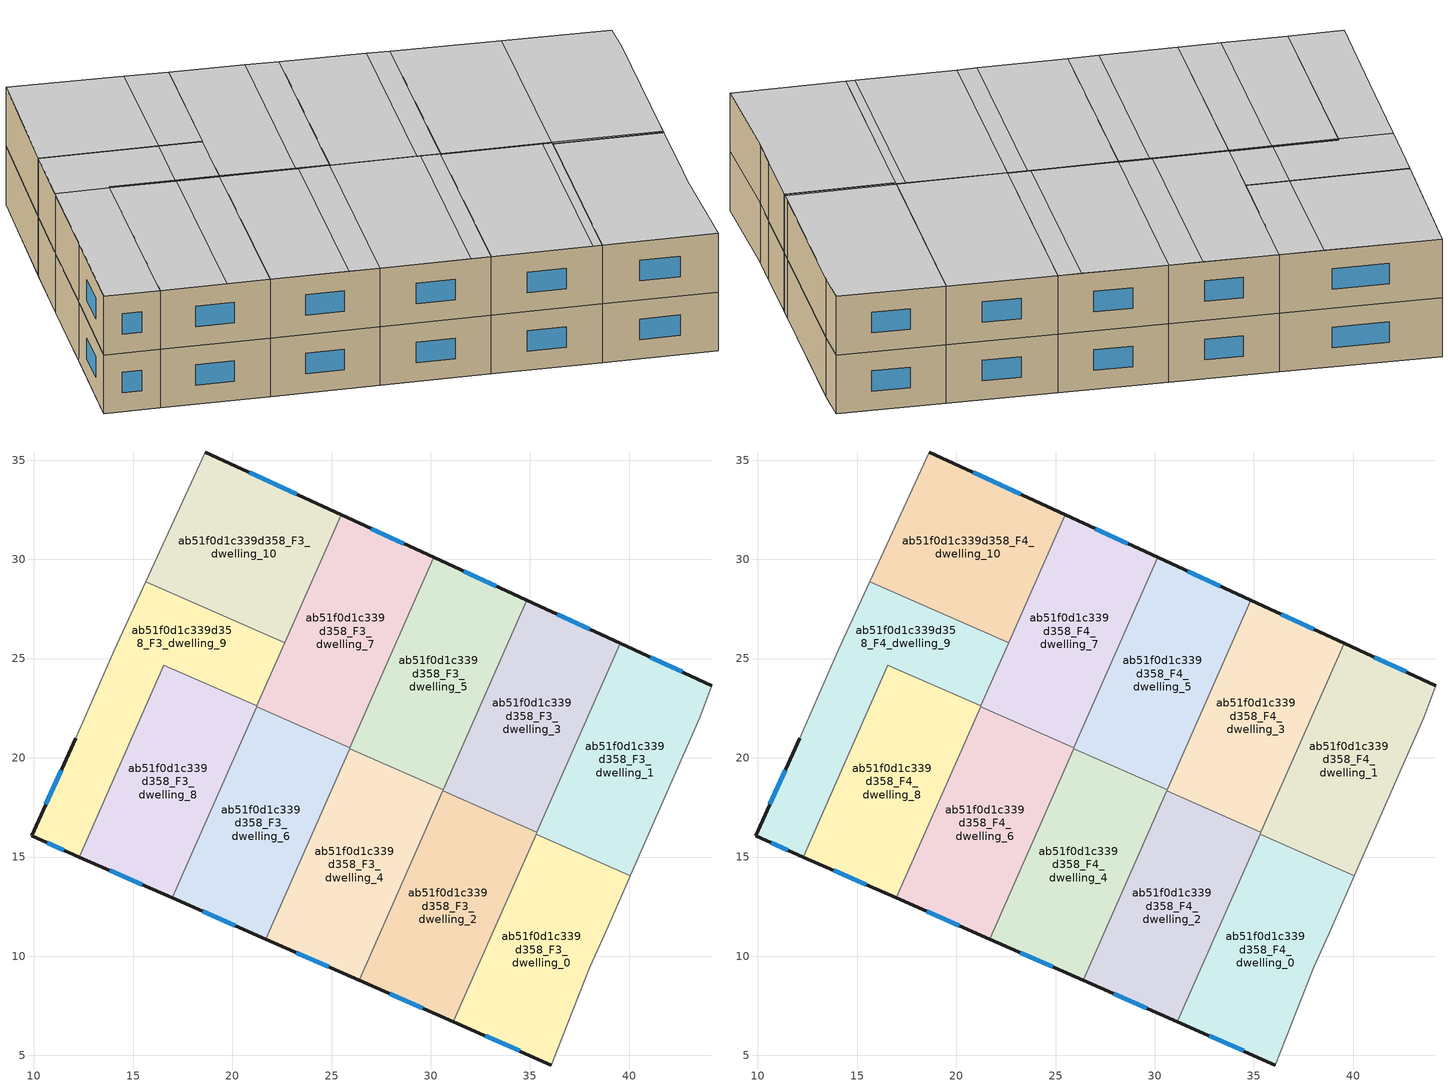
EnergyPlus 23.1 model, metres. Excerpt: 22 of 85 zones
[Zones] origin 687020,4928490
ab51f0d1c339d358_F3_dwelling_0
 floor to ab51f0d1c339d358_F2_dwelling_0 (EU_floor_Construction): 40.05,14.06 39.99,13.94 38.76,11.12 38.02,9.45 36.08,4.52 31.15,6.7 35.31,16.15 z9
 wall outside (EU_wall_Construction): 31.15,6.7 36.08,4.52 z9:12
 wall adiabatic (EU_wall_Construction): 36.08,4.52 38.02,9.45 38.76,11.12 39.99,13.94 40.05,14.06 z9:12
 wall to ab51f0d1c339d358_F3_dwelling_1 (EU_wall_Construction): 40.05,14.06 35.31,16.15 z9:12
 wall to ab51f0d1c339d358_F3_dwelling_2 (EU_wall_Construction): 35.31,16.15 31.15,6.7 z9:12
 window (EU_Window_Construction): 32.75,5.99 34.48,5.23 z9.98:11.02
ab51f0d1c339d358_F3_dwelling_1
 floor to ab51f0d1c339d358_F2_dwelling_1 (EU_floor_Construction): 44.17,23.63 43.55,22.03 40.32,14.68 40.05,14.06 35.31,16.15 39.55,25.76 z9
 wall outside (EU_wall_Construction): 44.17,23.63 39.55,25.76 z9:12
 wall adiabatic (EU_wall_Construction): 40.05,14.06 40.32,14.68 43.55,22.03 44.17,23.63 z9:12
 wall to ab51f0d1c339d358_F3_dwelling_3 (EU_wall_Construction): 39.55,25.76 35.35,16.25 z9:12
 wall to ab51f0d1c339d358_F3_dwelling_2 (EU_wall_Construction): 35.35,16.25 35.31,16.15 z9:12
 window (EU_Window_Construction): 42.67,24.32 41.05,25.07 z9.98:11.02
ab51f0d1c339d358_F3_dwelling_10
 floor to ab51f0d1c339d358_F2_dwelling_10 (EU_floor_Construction): 25.48,32.25 22.64,25.79 15.64,28.87 18.63,35.41 z9
 wall outside (EU_wall_Construction): 25.48,32.25 18.63,35.41 z9:12
 wall to ab51f0d1c339d358_F3_dwelling_9 (EU_wall_Construction): 15.64,28.87 22.64,25.79 z9:12
 wall adiabatic (EU_wall_Construction): 18.63,35.41 15.64,28.87 z9:12
 wall to ab51f0d1c339d358_F3_dwelling_7 (EU_wall_Construction): 22.64,25.79 25.48,32.25 z9:12
 window (EU_Window_Construction): 23.26,33.28 20.86,34.38 z9.98:11.02
ab51f0d1c339d358_F3_dwelling_2
 floor to ab51f0d1c339d358_F2_dwelling_2 (EU_floor_Construction): 35.35,16.25 31.15,6.7 26.4,8.78 30.61,18.34 z9
 wall outside (EU_wall_Construction): 26.4,8.78 31.15,6.7 z9:12
 wall to ab51f0d1c339d358_F3_dwelling_3 (EU_wall_Construction): 35.35,16.25 30.61,18.34 z9:12
 wall to ab51f0d1c339d358_F3_dwelling_4 (EU_wall_Construction): 30.61,18.34 26.4,8.78 z9:12
 window (EU_Window_Construction): 27.94,8.1 29.6,7.37 z9.98:11.02
ab51f0d1c339d358_F3_dwelling_3
 floor to ab51f0d1c339d358_F2_dwelling_3 (EU_floor_Construction): 39.55,25.76 35.35,16.25 30.61,18.34 34.84,27.93 z9
 wall outside (EU_wall_Construction): 39.55,25.76 34.84,27.93 z9:12
 wall to ab51f0d1c339d358_F3_dwelling_5 (EU_wall_Construction): 34.84,27.93 30.63,18.38 z9:12
 wall to ab51f0d1c339d358_F3_dwelling_4 (EU_wall_Construction): 30.63,18.38 30.61,18.34 z9:12
 window (EU_Window_Construction): 38.01,26.47 36.37,27.23 z9.98:11.02
ab51f0d1c339d358_F3_dwelling_4
 floor to ab51f0d1c339d358_F2_dwelling_4 (EU_floor_Construction): 30.63,18.38 26.4,8.78 21.68,10.86 25.91,20.46 z9
 wall outside (EU_wall_Construction): 21.68,10.86 26.4,8.78 z9:12
 wall to ab51f0d1c339d358_F3_dwelling_5 (EU_wall_Construction): 30.63,18.38 25.91,20.46 z9:12
 wall to ab51f0d1c339d358_F3_dwelling_6 (EU_wall_Construction): 25.91,20.46 21.68,10.86 z9:12
 window (EU_Window_Construction): 23.22,10.19 24.87,9.46 z9.98:11.02
ab51f0d1c339d358_F3_dwelling_5
 floor to ab51f0d1c339d358_F2_dwelling_5 (EU_floor_Construction): 34.84,27.93 30.63,18.38 25.91,20.46 30.15,30.1 z9
 wall outside (EU_wall_Construction): 34.84,27.93 30.15,30.1 z9:12
 wall to ab51f0d1c339d358_F3_dwelling_7 (EU_wall_Construction): 30.15,30.1 25.93,20.5 z9:12
 wall to ab51f0d1c339d358_F3_dwelling_6 (EU_wall_Construction): 25.93,20.5 25.91,20.46 z9:12
 window (EU_Window_Construction): 33.31,28.64 31.68,29.39 z9.98:11.02
ab51f0d1c339d358_F3_dwelling_6
 floor to ab51f0d1c339d358_F2_dwelling_6 (EU_floor_Construction): 25.93,20.5 21.68,10.86 16.98,12.94 21.22,22.57 z9
 wall outside (EU_wall_Construction): 16.98,12.94 21.68,10.86 z9:12
 wall to ab51f0d1c339d358_F3_dwelling_7 (EU_wall_Construction): 25.93,20.5 21.22,22.57 z9:12
 wall to ab51f0d1c339d358_F3_dwelling_8 (EU_wall_Construction): 21.22,22.57 16.98,12.94 z9:12
 window (EU_Window_Construction): 18.51,12.26 20.15,11.54 z9.98:11.02
ab51f0d1c339d358_F3_dwelling_7
 floor to ab51f0d1c339d358_F2_dwelling_7 (EU_floor_Construction): 30.15,30.1 25.93,20.5 21.22,22.57 25.48,32.25 z9
 wall outside (EU_wall_Construction): 30.15,30.1 25.48,32.25 z9:12
 wall to ab51f0d1c339d358_F3_dwelling_9 (EU_wall_Construction): 22.64,25.79 21.24,22.61 z9:12
 wall to ab51f0d1c339d358_F3_dwelling_8 (EU_wall_Construction): 21.24,22.61 21.22,22.57 z9:12
 window (EU_Window_Construction): 28.63,30.8 27,31.55 z9.98:11.02
ab51f0d1c339d358_F3_dwelling_8
 floor to ab51f0d1c339d358_F2_dwelling_8 (EU_floor_Construction): 21.24,22.61 16.98,12.94 12.3,15 16.56,24.67 z9
 wall outside (EU_wall_Construction): 12.3,15 16.98,12.94 z9:12
 wall to ab51f0d1c339d358_F3_dwelling_9 (EU_wall_Construction): 21.24,22.61 16.56,24.67 12.3,15 z9:12
 window (EU_Window_Construction): 13.82,14.33 15.46,13.61 z9.98:11.02
ab51f0d1c339d358_F3_dwelling_9
 floor to ab51f0d1c339d358_F2_dwelling_9 (EU_floor_Construction): 22.64,25.79 21.24,22.61 16.56,24.67 12.3,15 9.88,16.06 12.1,20.98 14.06,25.42 15.64,28.87 z9
 wall outside (EU_wall_Construction): 12.1,20.98 9.88,16.06 12.3,15 z9:12
 wall adiabatic (EU_wall_Construction): 15.64,28.87 14.06,25.42 12.1,20.98 z9:12
 window (EU_Window_Construction): 10.67,15.72 11.51,15.34 / 11.38,19.38 10.6,17.66 z9.98:11.02
ab51f0d1c339d358_F4_dwelling_0
 floor to ab51f0d1c339d358_F3_dwelling_0 (EU_floor_Construction): 40.05,14.06 39.99,13.94 38.76,11.12 38.02,9.45 36.08,4.52 31.15,6.7 35.31,16.15 z12
 wall outside (EU_wall_Construction): 31.15,6.7 36.08,4.52 z12:15
 wall adiabatic (EU_wall_Construction): 36.08,4.52 38.02,9.45 38.76,11.12 39.99,13.94 40.05,14.06 z12:15
 wall to ab51f0d1c339d358_F4_dwelling_1 (EU_wall_Construction): 40.05,14.06 35.31,16.15 z12:15
 wall to ab51f0d1c339d358_F4_dwelling_2 (EU_wall_Construction): 35.31,16.15 31.15,6.7 z12:15
 window (EU_Window_Construction): 32.75,5.99 34.48,5.23 z12.98:14.02
 ceiling to ab51f0d1c339d358_F5_dwelling_5 (EU_floor_Construction): 36.08,4.52 38.02,9.45 38.76,11.12 39.99,13.94 40.05,14.06 35.31,16.15 31.15,6.7 z15
ab51f0d1c339d358_F4_dwelling_1
 floor to ab51f0d1c339d358_F3_dwelling_1 (EU_floor_Construction): 44.17,23.63 43.55,22.03 40.32,14.68 40.05,14.06 35.31,16.15 39.55,25.76 z12
 wall outside (EU_wall_Construction): 44.17,23.63 39.55,25.76 z12:15
 wall adiabatic (EU_wall_Construction): 40.05,14.06 40.32,14.68 43.55,22.03 44.17,23.63 z12:15
 wall to ab51f0d1c339d358_F4_dwelling_3 (EU_wall_Construction): 39.55,25.76 35.35,16.25 z12:15
 wall to ab51f0d1c339d358_F4_dwelling_2 (EU_wall_Construction): 35.35,16.25 35.31,16.15 z12:15
 window (EU_Window_Construction): 42.67,24.32 41.05,25.07 z12.98:14.02
 ceiling to ab51f0d1c339d358_F5_dwelling_0 (EU_floor_Construction): 40.32,14.68 43.55,22.03 44.17,23.63 39.54,25.76 35.36,16.27 40.1,14.19 z15
 ceiling to ab51f0d1c339d358_F5_dwelling_5 (EU_floor_Construction): 40.05,14.06 40.1,14.19 35.36,16.27 35.31,16.15 z15
ab51f0d1c339d358_F4_dwelling_10
 floor to ab51f0d1c339d358_F3_dwelling_10 (EU_floor_Construction): 25.48,32.25 22.64,25.79 15.64,28.87 18.63,35.41 z12
 wall outside (EU_wall_Construction): 25.48,32.25 18.63,35.41 z12:15
 wall to ab51f0d1c339d358_F4_dwelling_9 (EU_wall_Construction): 15.64,28.87 22.64,25.79 z12:15
 wall adiabatic (EU_wall_Construction): 18.63,35.41 15.64,28.87 z12:15
 wall to ab51f0d1c339d358_F4_dwelling_7 (EU_wall_Construction): 22.64,25.79 25.48,32.25 z12:15
 window (EU_Window_Construction): 23.26,33.28 20.86,34.38 z12.98:14.02
 ceiling adiabatic (EU_roof_Construction): 20.75,26.62 23.61,33.12 18.63,35.41 15.64,28.87 z15
 ceiling to ab51f0d1c339d358_F5_dwelling_3 (EU_floor_Construction): 22.64,25.79 25.48,32.25 23.61,33.12 20.75,26.62 z15
ab51f0d1c339d358_F4_dwelling_2
 floor to ab51f0d1c339d358_F3_dwelling_2 (EU_floor_Construction): 35.35,16.25 31.15,6.7 26.4,8.78 30.61,18.34 z12
 wall outside (EU_wall_Construction): 26.4,8.78 31.15,6.7 z12:15
 wall to ab51f0d1c339d358_F4_dwelling_3 (EU_wall_Construction): 35.35,16.25 30.61,18.34 z12:15
 wall to ab51f0d1c339d358_F4_dwelling_4 (EU_wall_Construction): 30.61,18.34 26.4,8.78 z12:15
 window (EU_Window_Construction): 27.94,8.1 29.6,7.37 z12.98:14.02
 ceiling to ab51f0d1c339d358_F5_dwelling_6 (EU_floor_Construction): 30.73,6.88 34.94,16.43 30.61,18.34 26.4,8.78 z15
 ceiling to ab51f0d1c339d358_F5_dwelling_5 (EU_floor_Construction): 31.15,6.7 35.35,16.25 34.94,16.43 30.73,6.88 z15
ab51f0d1c339d358_F4_dwelling_3
 floor to ab51f0d1c339d358_F3_dwelling_3 (EU_floor_Construction): 39.55,25.76 35.35,16.25 30.61,18.34 34.84,27.93 z12
 wall outside (EU_wall_Construction): 39.55,25.76 34.84,27.93 z12:15
 wall to ab51f0d1c339d358_F4_dwelling_5 (EU_wall_Construction): 34.84,27.93 30.63,18.38 z12:15
 wall to ab51f0d1c339d358_F4_dwelling_4 (EU_wall_Construction): 30.63,18.38 30.61,18.34 z12:15
 window (EU_Window_Construction): 38.01,26.47 36.37,27.23 z12.98:14.02
 ceiling to ab51f0d1c339d358_F5_dwelling_5 (EU_floor_Construction): 35.35,16.25 35.36,16.27 34.95,16.45 34.94,16.43 z15
 ceiling to ab51f0d1c339d358_F5_dwelling_6 (EU_floor_Construction): 34.94,16.43 34.95,16.45 30.62,18.36 30.61,18.34 z15
 ceiling adiabatic (EU_roof_Construction): 35.36,16.27 39.55,25.76 34.84,27.93 30.61,18.34 30.62,18.36 z15
ab51f0d1c339d358_F4_dwelling_4
 floor to ab51f0d1c339d358_F3_dwelling_4 (EU_floor_Construction): 30.63,18.38 26.4,8.78 21.68,10.86 25.91,20.46 z12
 wall outside (EU_wall_Construction): 21.68,10.86 26.4,8.78 z12:15
 wall to ab51f0d1c339d358_F4_dwelling_5 (EU_wall_Construction): 30.63,18.38 25.91,20.46 z12:15
 wall to ab51f0d1c339d358_F4_dwelling_6 (EU_wall_Construction): 25.91,20.46 21.68,10.86 z12:15
 window (EU_Window_Construction): 23.22,10.19 24.87,9.46 z12.98:14.02
 ceiling to ab51f0d1c339d358_F5_dwelling_7 (EU_floor_Construction): 25.53,9.17 29.75,18.75 25.9,20.44 21.68,10.86 z15
 ceiling to ab51f0d1c339d358_F5_dwelling_1 (EU_floor_Construction): 30.62,18.36 30.63,18.38 29.61,18.83 29.6,18.81 z15
 ceiling to ab51f0d1c339d358_F5_dwelling_6 (EU_floor_Construction): 26.4,8.78 30.62,18.36 29.75,18.75 25.53,9.17 z15
 ceiling to ab51f0d1c339d358_F5_dwelling_2 (EU_floor_Construction): 29.6,18.81 29.61,18.82 25.91,20.46 25.9,20.44 z15
ab51f0d1c339d358_F4_dwelling_5
 floor to ab51f0d1c339d358_F3_dwelling_5 (EU_floor_Construction): 34.84,27.93 30.63,18.38 25.91,20.46 30.15,30.1 z12
 wall outside (EU_wall_Construction): 34.84,27.93 30.15,30.1 z12:15
 wall to ab51f0d1c339d358_F4_dwelling_7 (EU_wall_Construction): 30.15,30.1 25.93,20.5 z12:15
 wall to ab51f0d1c339d358_F4_dwelling_6 (EU_wall_Construction): 25.93,20.5 25.91,20.46 z12:15
 window (EU_Window_Construction): 33.31,28.64 31.68,29.39 z12.98:14.02
 ceiling to ab51f0d1c339d358_F5_dwelling_2 (EU_floor_Construction): 29.61,18.83 33.83,28.4 30.15,30.1 25.91,20.46 z15
 ceiling to ab51f0d1c339d358_F5_dwelling_1 (EU_floor_Construction): 30.63,18.38 34.84,27.93 33.83,28.4 29.61,18.83 z15
ab51f0d1c339d358_F4_dwelling_6
 floor to ab51f0d1c339d358_F3_dwelling_6 (EU_floor_Construction): 25.93,20.5 21.68,10.86 16.98,12.94 21.22,22.57 z12
 wall outside (EU_wall_Construction): 16.98,12.94 21.68,10.86 z12:15
 wall to ab51f0d1c339d358_F4_dwelling_7 (EU_wall_Construction): 25.93,20.5 21.22,22.57 z12:15
 wall to ab51f0d1c339d358_F4_dwelling_8 (EU_wall_Construction): 21.22,22.57 16.98,12.94 z12:15
 window (EU_Window_Construction): 18.51,12.26 20.15,11.54 z12.98:14.02
 ceiling to ab51f0d1c339d358_F5_dwelling_8 (EU_floor_Construction): 20.33,11.46 24.55,21.04 21.2,22.51 16.98,12.94 z15
 ceiling to ab51f0d1c339d358_F5_dwelling_7 (EU_floor_Construction): 21.68,10.86 25.9,20.44 24.55,21.04 20.33,11.46 z15
 ceiling to ab51f0d1c339d358_F5_dwelling_3 (EU_floor_Construction): 24.43,21.09 24.45,21.15 21.22,22.57 21.2,22.51 z15
 ceiling to ab51f0d1c339d358_F5_dwelling_2 (EU_floor_Construction): 25.9,20.44 25.93,20.5 24.45,21.15 24.43,21.09 z15
ab51f0d1c339d358_F4_dwelling_7
 floor to ab51f0d1c339d358_F3_dwelling_7 (EU_floor_Construction): 30.15,30.1 25.93,20.5 21.22,22.57 25.48,32.25 z12
 wall outside (EU_wall_Construction): 30.15,30.1 25.48,32.25 z12:15
 wall to ab51f0d1c339d358_F4_dwelling_9 (EU_wall_Construction): 22.64,25.79 21.24,22.61 z12:15
 wall to ab51f0d1c339d358_F4_dwelling_8 (EU_wall_Construction): 21.24,22.61 21.22,22.57 z12:15
 window (EU_Window_Construction): 28.63,30.8 27,31.55 z12.98:14.02
 ceiling to ab51f0d1c339d358_F5_dwelling_3 (EU_floor_Construction): 24.45,21.15 28.69,30.77 25.48,32.25 21.22,22.57 z15
 ceiling to ab51f0d1c339d358_F5_dwelling_2 (EU_floor_Construction): 25.93,20.5 30.15,30.1 28.69,30.77 24.45,21.15 z15
ab51f0d1c339d358_F4_dwelling_8
 floor to ab51f0d1c339d358_F3_dwelling_8 (EU_floor_Construction): 21.24,22.61 16.98,12.94 12.3,15 16.56,24.67 z12
 wall outside (EU_wall_Construction): 12.3,15 16.98,12.94 z12:15
 wall to ab51f0d1c339d358_F4_dwelling_9 (EU_wall_Construction): 21.24,22.61 16.56,24.67 12.3,15 z12:15
 window (EU_Window_Construction): 13.82,14.33 15.46,13.61 z12.98:14.02
 ceiling to ab51f0d1c339d358_F5_dwelling_9 (EU_floor_Construction): 15.12,13.75 19.34,23.33 16.51,24.58 12.3,15 z15
 ceiling to ab51f0d1c339d358_F5_dwelling_8 (EU_floor_Construction): 16.98,12.94 21.2,22.51 19.34,23.33 15.12,13.75 z15
 ceiling to ab51f0d1c339d358_F5_dwelling_3 (EU_floor_Construction): 21.2,22.51 21.24,22.61 19.35,23.45 19.3,23.35 z15
 ceiling adiabatic (EU_roof_Construction): 21.2,22.51 19.3,23.35 19.35,23.45 16.56,24.67 16.51,24.58 z15
ab51f0d1c339d358_F4_dwelling_9
 floor to ab51f0d1c339d358_F3_dwelling_9 (EU_floor_Construction): 22.64,25.79 21.24,22.61 16.56,24.67 12.3,15 9.88,16.06 12.1,20.98 14.06,25.42 15.64,28.87 z12
 wall outside (EU_wall_Construction): 12.1,20.98 9.88,16.06 12.3,15 z12:15
 wall adiabatic (EU_wall_Construction): 15.64,28.87 14.06,25.42 12.1,20.98 z12:15
 window (EU_Window_Construction): 10.67,15.72 11.51,15.34 / 11.38,19.38 10.6,17.66 z12.98:14.02
 ceiling to ab51f0d1c339d358_F5_dwelling_9 (EU_floor_Construction): 12.3,15 16.51,24.58 14.15,25.62 14.06,25.42 12.1,20.98 9.88,16.06 z15
 ceiling to ab51f0d1c339d358_F5_dwelling_4 (EU_floor_Construction): 19.35,23.45 20.75,26.62 15.64,28.87 14.15,25.62 16.51,24.58 16.56,24.67 z15
 ceiling to ab51f0d1c339d358_F5_dwelling_3 (EU_floor_Construction): 21.24,22.61 22.64,25.79 20.75,26.62 19.35,23.45 z15
[Building]
EU S2 Campaign: North Axis=0; Terrain=City; Solar Distribution=FullExterior
[Site:Location]
Bologna: Latitude=44.5; Longitude=11.25; Time Zone=1; Elevation=37
[SizingPeriod:WeatherFileDays]
AnnualSizingPeriod: Begin Month=1; Begin Day of Month=1; End Month=12; End Day of Month=31; Day of Week for Start Day=Monday; Use Weather File Daylight Saving Period=No; Use Weather File Rain and Snow Indicators=No
[MATERIAL]
EU_InternalMass_Material: Roughness=MediumRough; Thickness=0.1; Conductivity=1; Density=1800; Specific Heat=900; Thermal Absorptance=0.9; Solar Absorptance=0.7; Visible Absorptance=0.7
[MATERIAL:NOMASS] Roughness=MediumRough; Thermal Absorptance=0.9; Solar Absorptance=0.7; Visible Absorptance=0.7
Name | Thermal Resistance
EU_wall_NoMass | 0.905828
EU_roof_NoMass | 0.37593
EU_floor_NoMass | 0.67114
[WINDOWMATERIAL:SIMPLEGLAZINGSYSTEM]
EU_Window_SimpleGlazing: UFactor=4.52486; Solar Heat Gain Coefficient=0.85; Visible Transmittance=0.85
[CONSTRUCTION]
EU_wall_Construction: EU_wall_NoMass
EU_roof_Construction: EU_roof_NoMass
EU_floor_Construction: EU_floor_NoMass
EU_Window_Construction: EU_Window_SimpleGlazing
EU_InternalMass_Construction: EU_InternalMass_Material
[ZONE] Type=1; Multiplier=1; Ceiling Height=autocalculate; Floor Area=autocalculate; Part of Total Floor Area=Yes
Name | Volume
ab51f0d1c339d358_F3_dwelling_0; ab51f0d1c339d358_F4_dwelling_0 | 162.318
ab51f0d1c339d358_F3_dwelling_1; ab51f0d1c339d358_F4_dwelling_1 | 162.322
ab51f0d1c339d358_F3_dwelling_10; ab51f0d1c339d358_F4_dwelling_10 | 162.326
ab51f0d1c339d358_F3_dwelling_2; ab51f0d1c339d358_F4_dwelling_2 | 162.349
ab51f0d1c339d358_F3_dwelling_3; ab51f0d1c339d358_F4_dwelling_3 | 162.324
ab51f0d1c339d358_F3_dwelling_4; ab51f0d1c339d358_F4_dwelling_4; ab51f0d1c339d358_F3_dwelling_6; ab51f0d1c339d358_F4_dwelling_6; ab51f0d1c339d358_F3_dwelling_7; ab51f0d1c339d358_F4_dwelling_7 | 162.313
ab51f0d1c339d358_F3_dwelling_5; ab51f0d1c339d358_F4_dwelling_5 | 162.314
ab51f0d1c339d358_F3_dwelling_8; ab51f0d1c339d358_F4_dwelling_8 | 162.316
ab51f0d1c339d358_F3_dwelling_9; ab51f0d1c339d358_F4_dwelling_9 | 162.33
[INTERNALMASS] Construction=EU_InternalMass_Construction
Name | Zone or ZoneList | Surface Area
ab51f0d1c339d358_F3_dwelling_0_EU_InternalMass | ab51f0d1c339d358_F3_dwelling_0 | 54.105
ab51f0d1c339d358_F3_dwelling_1_EU_InternalMass | ab51f0d1c339d358_F3_dwelling_1 | 54.1068
ab51f0d1c339d358_F3_dwelling_2_EU_InternalMass | ab51f0d1c339d358_F3_dwelling_2 | 54.1158
ab51f0d1c339d358_F3_dwelling_3_EU_InternalMass | ab51f0d1c339d358_F3_dwelling_3 | 54.1077
ab51f0d1c339d358_F3_dwelling_4_EU_InternalMass | ab51f0d1c339d358_F3_dwelling_4 | 54.1042
ab51f0d1c339d358_F3_dwelling_5_EU_InternalMass | ab51f0d1c339d358_F3_dwelling_5 | 54.1052
ab51f0d1c339d358_F3_dwelling_6_EU_InternalMass | ab51f0d1c339d358_F3_dwelling_6 | 54.1051
ab51f0d1c339d358_F3_dwelling_7_EU_InternalMass | ab51f0d1c339d358_F3_dwelling_7 | 54.1041
ab51f0d1c339d358_F3_dwelling_8_EU_InternalMass | ab51f0d1c339d358_F3_dwelling_8 | 54.1066
ab51f0d1c339d358_F3_dwelling_9_EU_InternalMass | ab51f0d1c339d358_F3_dwelling_9 | 54.1101
ab51f0d1c339d358_F3_dwelling_10_EU_InternalMass | ab51f0d1c339d358_F3_dwelling_10 | 54.1091
ab51f0d1c339d358_F4_dwelling_0_EU_InternalMass | ab51f0d1c339d358_F4_dwelling_0 | 54.105
ab51f0d1c339d358_F4_dwelling_1_EU_InternalMass | ab51f0d1c339d358_F4_dwelling_1 | 54.1068
ab51f0d1c339d358_F4_dwelling_2_EU_InternalMass | ab51f0d1c339d358_F4_dwelling_2 | 54.1158
ab51f0d1c339d358_F4_dwelling_3_EU_InternalMass | ab51f0d1c339d358_F4_dwelling_3 | 54.1077
ab51f0d1c339d358_F4_dwelling_4_EU_InternalMass | ab51f0d1c339d358_F4_dwelling_4 | 54.1042
ab51f0d1c339d358_F4_dwelling_5_EU_InternalMass | ab51f0d1c339d358_F4_dwelling_5 | 54.1052
ab51f0d1c339d358_F4_dwelling_6_EU_InternalMass | ab51f0d1c339d358_F4_dwelling_6 | 54.1051
ab51f0d1c339d358_F4_dwelling_7_EU_InternalMass | ab51f0d1c339d358_F4_dwelling_7 | 54.1041
ab51f0d1c339d358_F4_dwelling_8_EU_InternalMass | ab51f0d1c339d358_F4_dwelling_8 | 54.1066
ab51f0d1c339d358_F4_dwelling_9_EU_InternalMass | ab51f0d1c339d358_F4_dwelling_9 | 54.1101
ab51f0d1c339d358_F4_dwelling_10_EU_InternalMass | ab51f0d1c339d358_F4_dwelling_10 | 54.1091
[OTHEREQUIPMENT] Fuel Type=Electricity; Design Level Calculation Method=Watts/Area; Power per Zone Floor Area=1; Fraction Latent=0; Fraction Radiant=0; Fraction Lost=0; Carbon Dioxide Generation Rate=0; EndUse Subcategory=EU_Step8_InternalGains
Name | Zone or ZoneList or Space or SpaceList | Schedule
EU_Step8_InternalGain_ab51f0d1c339d358_F3_dwelling_0_f000 | ab51f0d1c339d358_F3_dwelling_0 | EU_Step8_GainSchedule_ab51f0d1c339d358_F3_dwelling_0_f000
EU_Step8_InternalGain_ab51f0d1c339d358_F3_dwelling_1_f000 | ab51f0d1c339d358_F3_dwelling_1 | EU_Step8_GainSchedule_ab51f0d1c339d358_F3_dwelling_1_f000
EU_Step8_InternalGain_ab51f0d1c339d358_F3_dwelling_2_f000 | ab51f0d1c339d358_F3_dwelling_2 | EU_Step8_GainSchedule_ab51f0d1c339d358_F3_dwelling_2_f000
EU_Step8_InternalGain_ab51f0d1c339d358_F3_dwelling_3_f000 | ab51f0d1c339d358_F3_dwelling_3 | EU_Step8_GainSchedule_ab51f0d1c339d358_F3_dwelling_3_f000
EU_Step8_InternalGain_ab51f0d1c339d358_F3_dwelling_4_f000 | ab51f0d1c339d358_F3_dwelling_4 | EU_Step8_GainSchedule_ab51f0d1c339d358_F3_dwelling_4_f000
EU_Step8_InternalGain_ab51f0d1c339d358_F3_dwelling_5_f000 | ab51f0d1c339d358_F3_dwelling_5 | EU_Step8_GainSchedule_ab51f0d1c339d358_F3_dwelling_5_f000
EU_Step8_InternalGain_ab51f0d1c339d358_F3_dwelling_6_f000 | ab51f0d1c339d358_F3_dwelling_6 | EU_Step8_GainSchedule_ab51f0d1c339d358_F3_dwelling_6_f000
EU_Step8_InternalGain_ab51f0d1c339d358_F3_dwelling_7_f000 | ab51f0d1c339d358_F3_dwelling_7 | EU_Step8_GainSchedule_ab51f0d1c339d358_F3_dwelling_7_f000
EU_Step8_InternalGain_ab51f0d1c339d358_F3_dwelling_8_f000 | ab51f0d1c339d358_F3_dwelling_8 | EU_Step8_GainSchedule_ab51f0d1c339d358_F3_dwelling_8_f000
EU_Step8_InternalGain_ab51f0d1c339d358_F3_dwelling_9_f000 | ab51f0d1c339d358_F3_dwelling_9 | EU_Step8_GainSchedule_ab51f0d1c339d358_F3_dwelling_9_f000
EU_Step8_InternalGain_ab51f0d1c339d358_F3_dwelling_10_f000 | ab51f0d1c339d358_F3_dwelling_10 | EU_Step8_GainSchedule_ab51f0d1c339d358_F3_dwelling_10_f000
EU_Step8_InternalGain_ab51f0d1c339d358_F4_dwelling_0_f000 | ab51f0d1c339d358_F4_dwelling_0 | EU_Step8_GainSchedule_ab51f0d1c339d358_F4_dwelling_0_f000
EU_Step8_InternalGain_ab51f0d1c339d358_F4_dwelling_1_f000 | ab51f0d1c339d358_F4_dwelling_1 | EU_Step8_GainSchedule_ab51f0d1c339d358_F4_dwelling_1_f000
EU_Step8_InternalGain_ab51f0d1c339d358_F4_dwelling_2_f000 | ab51f0d1c339d358_F4_dwelling_2 | EU_Step8_GainSchedule_ab51f0d1c339d358_F4_dwelling_2_f000
EU_Step8_InternalGain_ab51f0d1c339d358_F4_dwelling_3_f000 | ab51f0d1c339d358_F4_dwelling_3 | EU_Step8_GainSchedule_ab51f0d1c339d358_F4_dwelling_3_f000
EU_Step8_InternalGain_ab51f0d1c339d358_F4_dwelling_4_f000 | ab51f0d1c339d358_F4_dwelling_4 | EU_Step8_GainSchedule_ab51f0d1c339d358_F4_dwelling_4_f000
EU_Step8_InternalGain_ab51f0d1c339d358_F4_dwelling_5_f000 | ab51f0d1c339d358_F4_dwelling_5 | EU_Step8_GainSchedule_ab51f0d1c339d358_F4_dwelling_5_f000
EU_Step8_InternalGain_ab51f0d1c339d358_F4_dwelling_6_f000 | ab51f0d1c339d358_F4_dwelling_6 | EU_Step8_GainSchedule_ab51f0d1c339d358_F4_dwelling_6_f000
EU_Step8_InternalGain_ab51f0d1c339d358_F4_dwelling_7_f000 | ab51f0d1c339d358_F4_dwelling_7 | EU_Step8_GainSchedule_ab51f0d1c339d358_F4_dwelling_7_f000
EU_Step8_InternalGain_ab51f0d1c339d358_F4_dwelling_8_f000 | ab51f0d1c339d358_F4_dwelling_8 | EU_Step8_GainSchedule_ab51f0d1c339d358_F4_dwelling_8_f000
EU_Step8_InternalGain_ab51f0d1c339d358_F4_dwelling_9_f000 | ab51f0d1c339d358_F4_dwelling_9 | EU_Step8_GainSchedule_ab51f0d1c339d358_F4_dwelling_9_f000
EU_Step8_InternalGain_ab51f0d1c339d358_F4_dwelling_10_f000 | ab51f0d1c339d358_F4_dwelling_10 | EU_Step8_GainSchedule_ab51f0d1c339d358_F4_dwelling_10_f000
[ZONEVENTILATION:DESIGNFLOWRATE] Schedule=EU_AlwaysOn; Design Flow Rate Calculation Method=AirChanges/Hour; Air Changes per Hour=0.73129; Ventilation Type=Natural; Fan Pressure Rise=0; Fan Total Efficiency=1; Constant Term Coefficient=1; Temperature Term Coefficient=0; Velocity Term Coefficient=0; Velocity Squared Term Coefficient=0; Minimum Indoor Temperature=-100; Maximum Indoor Temperature=100; Delta Temperature=-100; Minimum Outdoor Temperature=-100; Maximum Outdoor Temperature=100; Maximum Wind Speed=40
Name | Zone or ZoneList or Space or SpaceList
EU_ConstantAir_ab51f0d1c339d358_F3_dwelling_0 | ab51f0d1c339d358_F3_dwelling_0
EU_ConstantAir_ab51f0d1c339d358_F3_dwelling_1 | ab51f0d1c339d358_F3_dwelling_1
EU_ConstantAir_ab51f0d1c339d358_F3_dwelling_2 | ab51f0d1c339d358_F3_dwelling_2
EU_ConstantAir_ab51f0d1c339d358_F3_dwelling_3 | ab51f0d1c339d358_F3_dwelling_3
EU_ConstantAir_ab51f0d1c339d358_F3_dwelling_4 | ab51f0d1c339d358_F3_dwelling_4
EU_ConstantAir_ab51f0d1c339d358_F3_dwelling_5 | ab51f0d1c339d358_F3_dwelling_5
EU_ConstantAir_ab51f0d1c339d358_F3_dwelling_6 | ab51f0d1c339d358_F3_dwelling_6
EU_ConstantAir_ab51f0d1c339d358_F3_dwelling_7 | ab51f0d1c339d358_F3_dwelling_7
EU_ConstantAir_ab51f0d1c339d358_F3_dwelling_8 | ab51f0d1c339d358_F3_dwelling_8
EU_ConstantAir_ab51f0d1c339d358_F3_dwelling_9 | ab51f0d1c339d358_F3_dwelling_9
EU_ConstantAir_ab51f0d1c339d358_F3_dwelling_10 | ab51f0d1c339d358_F3_dwelling_10
EU_ConstantAir_ab51f0d1c339d358_F4_dwelling_0 | ab51f0d1c339d358_F4_dwelling_0
EU_ConstantAir_ab51f0d1c339d358_F4_dwelling_1 | ab51f0d1c339d358_F4_dwelling_1
EU_ConstantAir_ab51f0d1c339d358_F4_dwelling_2 | ab51f0d1c339d358_F4_dwelling_2
EU_ConstantAir_ab51f0d1c339d358_F4_dwelling_3 | ab51f0d1c339d358_F4_dwelling_3
EU_ConstantAir_ab51f0d1c339d358_F4_dwelling_4 | ab51f0d1c339d358_F4_dwelling_4
EU_ConstantAir_ab51f0d1c339d358_F4_dwelling_5 | ab51f0d1c339d358_F4_dwelling_5
EU_ConstantAir_ab51f0d1c339d358_F4_dwelling_6 | ab51f0d1c339d358_F4_dwelling_6
EU_ConstantAir_ab51f0d1c339d358_F4_dwelling_7 | ab51f0d1c339d358_F4_dwelling_7
EU_ConstantAir_ab51f0d1c339d358_F4_dwelling_8 | ab51f0d1c339d358_F4_dwelling_8
EU_ConstantAir_ab51f0d1c339d358_F4_dwelling_9 | ab51f0d1c339d358_F4_dwelling_9
EU_ConstantAir_ab51f0d1c339d358_F4_dwelling_10 | ab51f0d1c339d358_F4_dwelling_10
[HVACTEMPLATE:THERMOSTAT] Constant Heating Setpoint=20; Constant Cooling Setpoint=50
EU_HeatOnly_ab51f0d1c339d358_F0_dwelling_0; EU_HeatOnly_ab51f0d1c339d358_F0_dwelling_1; EU_HeatOnly_ab51f0d1c339d358_F0_dwelling_2; EU_HeatOnly_ab51f0d1c339d358_F0_dwelling_3; EU_HeatOnly_ab51f0d1c339d358_F0_dwelling_4; EU_HeatOnly_ab51f0d1c339d358_F0_dwelling_5; EU_HeatOnly_ab51f0d1c339d358_F0_dwelling_6; EU_HeatOnly_ab51f0d1c339d358_F0_dwelling_7; EU_HeatOnly_ab51f0d1c339d358_F0_dwelling_8; EU_HeatOnly_ab51f0d1c339d358_F0_dwelling_9; EU_HeatOnly_ab51f0d1c339d358_F0_dwelling_10; EU_HeatOnly_ab51f0d1c339d358_F1_dwelling_0; EU_HeatOnly_ab51f0d1c339d358_F1_dwelling_1; EU_HeatOnly_ab51f0d1c339d358_F1_dwelling_2; EU_HeatOnly_ab51f0d1c339d358_F1_dwelling_3; EU_HeatOnly_ab51f0d1c339d358_F1_dwelling_4; EU_HeatOnly_ab51f0d1c339d358_F1_dwelling_5; EU_HeatOnly_ab51f0d1c339d358_F1_dwelling_6; EU_HeatOnly_ab51f0d1c339d358_F1_dwelling_7; EU_HeatOnly_ab51f0d1c339d358_F1_dwelling_8; EU_HeatOnly_ab51f0d1c339d358_F1_dwelling_9; EU_HeatOnly_ab51f0d1c339d358_F1_dwelling_10; EU_HeatOnly_ab51f0d1c339d358_F2_dwelling_0; EU_HeatOnly_ab51f0d1c339d358_F2_dwelling_1; EU_HeatOnly_ab51f0d1c339d358_F2_dwelling_2; EU_HeatOnly_ab51f0d1c339d358_F2_dwelling_3; EU_HeatOnly_ab51f0d1c339d358_F2_dwelling_4; EU_HeatOnly_ab51f0d1c339d358_F2_dwelling_5; EU_HeatOnly_ab51f0d1c339d358_F2_dwelling_6; EU_HeatOnly_ab51f0d1c339d358_F2_dwelling_7; EU_HeatOnly_ab51f0d1c339d358_F2_dwelling_8; EU_HeatOnly_ab51f0d1c339d358_F2_dwelling_9; EU_HeatOnly_ab51f0d1c339d358_F2_dwelling_10; EU_HeatOnly_ab51f0d1c339d358_F3_dwelling_0; EU_HeatOnly_ab51f0d1c339d358_F3_dwelling_1; EU_HeatOnly_ab51f0d1c339d358_F3_dwelling_2; EU_HeatOnly_ab51f0d1c339d358_F3_dwelling_3; EU_HeatOnly_ab51f0d1c339d358_F3_dwelling_4; EU_HeatOnly_ab51f0d1c339d358_F3_dwelling_5; EU_HeatOnly_ab51f0d1c339d358_F3_dwelling_6; EU_HeatOnly_ab51f0d1c339d358_F3_dwelling_7; EU_HeatOnly_ab51f0d1c339d358_F3_dwelling_8; EU_HeatOnly_ab51f0d1c339d358_F3_dwelling_9; EU_HeatOnly_ab51f0d1c339d358_F3_dwelling_10; EU_HeatOnly_ab51f0d1c339d358_F4_dwelling_0; EU_HeatOnly_ab51f0d1c339d358_F4_dwelling_1; EU_HeatOnly_ab51f0d1c339d358_F4_dwelling_2; EU_HeatOnly_ab51f0d1c339d358_F4_dwelling_3; EU_HeatOnly_ab51f0d1c339d358_F4_dwelling_4; EU_HeatOnly_ab51f0d1c339d358_F4_dwelling_5; EU_HeatOnly_ab51f0d1c339d358_F4_dwelling_6; EU_HeatOnly_ab51f0d1c339d358_F4_dwelling_7; EU_HeatOnly_ab51f0d1c339d358_F4_dwelling_8; EU_HeatOnly_ab51f0d1c339d358_F4_dwelling_9; EU_HeatOnly_ab51f0d1c339d358_F4_dwelling_10; EU_HeatOnly_ab51f0d1c339d358_F5_dwelling_0; EU_HeatOnly_ab51f0d1c339d358_F5_dwelling_1; EU_HeatOnly_ab51f0d1c339d358_F5_dwelling_2; EU_HeatOnly_ab51f0d1c339d358_F5_dwelling_3; EU_HeatOnly_ab51f0d1c339d358_F5_dwelling_4; EU_HeatOnly_ab51f0d1c339d358_F5_dwelling_5; EU_HeatOnly_ab51f0d1c339d358_F5_dwelling_6; EU_HeatOnly_ab51f0d1c339d358_F5_dwelling_7; EU_HeatOnly_ab51f0d1c339d358_F5_dwelling_8; EU_HeatOnly_ab51f0d1c339d358_F5_dwelling_9; EU_HeatOnly_ab51f0d1c339d358_F6_dwelling_0; EU_HeatOnly_ab51f0d1c339d358_F6_dwelling_1; EU_HeatOnly_ab51f0d1c339d358_F6_dwelling_2; EU_HeatOnly_ab51f0d1c339d358_F6_dwelling_3; EU_HeatOnly_ab51f0d1c339d358_F6_dwelling_4; EU_HeatOnly_ab51f0d1c339d358_F6_dwelling_5; EU_HeatOnly_ab51f0d1c339d358_F6_dwelling_6; EU_HeatOnly_ab51f0d1c339d358_F6_dwelling_7; EU_HeatOnly_ab51f0d1c339d358_F6_dwelling_8; EU_HeatOnly_ab51f0d1c339d358_F6_dwelling_9; EU_HeatOnly_ab51f0d1c339d358_F7_dwelling_0; EU_HeatOnly_ab51f0d1c339d358_F7_dwelling_1; EU_HeatOnly_ab51f0d1c339d358_F7_dwelling_2; EU_HeatOnly_ab51f0d1c339d358_F7_dwelling_3; EU_HeatOnly_ab51f0d1c339d358_F7_dwelling_4; EU_HeatOnly_ab51f0d1c339d358_F7_dwelling_5; EU_HeatOnly_ab51f0d1c339d358_F7_dwelling_6; EU_HeatOnly_ab51f0d1c339d358_F7_dwelling_7; EU_HeatOnly_ab51f0d1c339d358_F7_dwelling_8; EU_HeatOnly_ab51f0d1c339d358_F7_dwelling_9
[HVACTEMPLATE:ZONE:IDEALLOADSAIRSYSTEM] System Availability Schedule=EU_AlwaysOn; Maximum Heating Supply Air Temperature=50; Minimum Cooling Supply Air Temperature=13; Maximum Heating Supply Air Humidity Ratio=0.0156; Minimum Cooling Supply Air Humidity Ratio=0.0077; Heating Limit=NoLimit; Cooling Limit=NoLimit; Heating Availability Schedule=EU_AlwaysOn; Cooling Availability Schedule=EU_CoolingOff; Dehumidification Control Type=ConstantSensibleHeatRatio; Cooling Sensible Heat Ratio=0.7; Dehumidification Setpoint=60; Humidification Control Type=None; Humidification Setpoint=30; Outdoor Air Method=None; Outdoor Air Flow Rate per Person=0.00944; Outdoor Air Flow Rate per Zone Floor Area=0; Outdoor Air Flow Rate per Zone=0; Demand Controlled Ventilation Type=None; Outdoor Air Economizer Type=NoEconomizer; Heat Recovery Type=None; Sensible Heat Recovery Effectiveness=0.7; Latent Heat Recovery Effectiveness=0.65
Name | Template Thermostat
ab51f0d1c339d358_F3_dwelling_0 | EU_HeatOnly_ab51f0d1c339d358_F3_dwelling_0
ab51f0d1c339d358_F3_dwelling_1 | EU_HeatOnly_ab51f0d1c339d358_F3_dwelling_1
ab51f0d1c339d358_F3_dwelling_2 | EU_HeatOnly_ab51f0d1c339d358_F3_dwelling_2
ab51f0d1c339d358_F3_dwelling_3 | EU_HeatOnly_ab51f0d1c339d358_F3_dwelling_3
ab51f0d1c339d358_F3_dwelling_4 | EU_HeatOnly_ab51f0d1c339d358_F3_dwelling_4
ab51f0d1c339d358_F3_dwelling_5 | EU_HeatOnly_ab51f0d1c339d358_F3_dwelling_5
ab51f0d1c339d358_F3_dwelling_6 | EU_HeatOnly_ab51f0d1c339d358_F3_dwelling_6
ab51f0d1c339d358_F3_dwelling_7 | EU_HeatOnly_ab51f0d1c339d358_F3_dwelling_7
ab51f0d1c339d358_F3_dwelling_8 | EU_HeatOnly_ab51f0d1c339d358_F3_dwelling_8
ab51f0d1c339d358_F3_dwelling_9 | EU_HeatOnly_ab51f0d1c339d358_F3_dwelling_9
ab51f0d1c339d358_F3_dwelling_10 | EU_HeatOnly_ab51f0d1c339d358_F3_dwelling_10
ab51f0d1c339d358_F4_dwelling_0 | EU_HeatOnly_ab51f0d1c339d358_F4_dwelling_0
ab51f0d1c339d358_F4_dwelling_1 | EU_HeatOnly_ab51f0d1c339d358_F4_dwelling_1
ab51f0d1c339d358_F4_dwelling_2 | EU_HeatOnly_ab51f0d1c339d358_F4_dwelling_2
ab51f0d1c339d358_F4_dwelling_3 | EU_HeatOnly_ab51f0d1c339d358_F4_dwelling_3
ab51f0d1c339d358_F4_dwelling_4 | EU_HeatOnly_ab51f0d1c339d358_F4_dwelling_4
ab51f0d1c339d358_F4_dwelling_5 | EU_HeatOnly_ab51f0d1c339d358_F4_dwelling_5
ab51f0d1c339d358_F4_dwelling_6 | EU_HeatOnly_ab51f0d1c339d358_F4_dwelling_6
ab51f0d1c339d358_F4_dwelling_7 | EU_HeatOnly_ab51f0d1c339d358_F4_dwelling_7
ab51f0d1c339d358_F4_dwelling_8 | EU_HeatOnly_ab51f0d1c339d358_F4_dwelling_8
ab51f0d1c339d358_F4_dwelling_9 | EU_HeatOnly_ab51f0d1c339d358_F4_dwelling_9
ab51f0d1c339d358_F4_dwelling_10 | EU_HeatOnly_ab51f0d1c339d358_F4_dwelling_10
[SIZING:ZONE] Zone Cooling Design Supply Air Temperature Input Method=SupplyAirTemperature; Zone Cooling Design Supply Air Temperature=13; Zone Heating Design Supply Air Temperature Input Method=SupplyAirTemperature; Zone Heating Design Supply Air Temperature=50; Zone Cooling Design Supply Air Humidity Ratio=0.008; Zone Heating Design Supply Air Humidity Ratio=0.008; Cooling Design Air Flow Method=DesignDay; Cooling Design Air Flow Rate=0; Cooling Minimum Air Flow per Zone Floor Area=0.000762; Cooling Minimum Air Flow=0; Cooling Minimum Air Flow Fraction=0.2; Heating Design Air Flow Method=DesignDay; Heating Design Air Flow Rate=0; Heating Maximum Air Flow per Zone Floor Area=0.002032; Heating Maximum Air Flow=0.141576; Heating Maximum Air Flow Fraction=0.3; Account for Dedicated Outdoor Air System=No; Dedicated Outdoor Air System Control Strategy=NeutralSupplyAir; Dedicated Outdoor Air Low Setpoint Temperature for Design=autosize; Dedicated Outdoor Air High Setpoint Temperature for Design=autosize; Zone Load Sizing Method=Sensible Load Only No Latent Load; Zone Latent Cooling Design Supply Air Humidity Ratio Input Method=HumidityRatioDifference; Zone Cooling Design Supply Air Humidity Ratio Difference=0.005; Zone Latent Heating Design Supply Air Humidity Ratio Input Method=HumidityRatioDifference; Zone Humidification Design Supply Air Humidity Ratio Difference=0.005
ab51f0d1c339d358_F3_dwelling_0; ab51f0d1c339d358_F3_dwelling_1; ab51f0d1c339d358_F3_dwelling_2; ab51f0d1c339d358_F3_dwelling_3; ab51f0d1c339d358_F3_dwelling_4; ab51f0d1c339d358_F3_dwelling_5; ab51f0d1c339d358_F3_dwelling_6; ab51f0d1c339d358_F3_dwelling_7; ab51f0d1c339d358_F3_dwelling_8; ab51f0d1c339d358_F3_dwelling_9; ab51f0d1c339d358_F3_dwelling_10; ab51f0d1c339d358_F4_dwelling_0; ab51f0d1c339d358_F4_dwelling_1; ab51f0d1c339d358_F4_dwelling_2; ab51f0d1c339d358_F4_dwelling_3; ab51f0d1c339d358_F4_dwelling_4; ab51f0d1c339d358_F4_dwelling_5; ab51f0d1c339d358_F4_dwelling_6; ab51f0d1c339d358_F4_dwelling_7; ab51f0d1c339d358_F4_dwelling_8; ab51f0d1c339d358_F4_dwelling_9; ab51f0d1c339d358_F4_dwelling_10
[SCHEDULE:CONSTANT]
Name | Hourly Value
EU_AlwaysOn | 1
EU_CoolingOff | 0
[SCHEDULE:FILE] Column Number=1; Rows to Skip at Top=0; Number of Hours of Data=8760; Column Separator=Comma; Interpolate to Timestep=No; Minutes per Item=60; Adjust Schedule for Daylight Savings=Yes
Name | File
EU_Step8_GainSchedule_ab51f0d1c339d358_F3_dwelling_0_f000 | ../../schedules/ab51f0d1c339d358/ab51f0d1c339d358_F3_dwelling_0_f000_gain.csv
EU_Step8_GainSchedule_ab51f0d1c339d358_F3_dwelling_1_f000 | ../../schedules/ab51f0d1c339d358/ab51f0d1c339d358_F3_dwelling_1_f000_gain.csv
EU_Step8_GainSchedule_ab51f0d1c339d358_F3_dwelling_2_f000 | ../../schedules/ab51f0d1c339d358/ab51f0d1c339d358_F3_dwelling_2_f000_gain.csv
EU_Step8_GainSchedule_ab51f0d1c339d358_F3_dwelling_3_f000 | ../../schedules/ab51f0d1c339d358/ab51f0d1c339d358_F3_dwelling_3_f000_gain.csv
EU_Step8_GainSchedule_ab51f0d1c339d358_F3_dwelling_4_f000 | ../../schedules/ab51f0d1c339d358/ab51f0d1c339d358_F3_dwelling_4_f000_gain.csv
EU_Step8_GainSchedule_ab51f0d1c339d358_F3_dwelling_5_f000 | ../../schedules/ab51f0d1c339d358/ab51f0d1c339d358_F3_dwelling_5_f000_gain.csv
EU_Step8_GainSchedule_ab51f0d1c339d358_F3_dwelling_6_f000 | ../../schedules/ab51f0d1c339d358/ab51f0d1c339d358_F3_dwelling_6_f000_gain.csv
EU_Step8_GainSchedule_ab51f0d1c339d358_F3_dwelling_7_f000 | ../../schedules/ab51f0d1c339d358/ab51f0d1c339d358_F3_dwelling_7_f000_gain.csv
EU_Step8_GainSchedule_ab51f0d1c339d358_F3_dwelling_8_f000 | ../../schedules/ab51f0d1c339d358/ab51f0d1c339d358_F3_dwelling_8_f000_gain.csv
EU_Step8_GainSchedule_ab51f0d1c339d358_F3_dwelling_9_f000 | ../../schedules/ab51f0d1c339d358/ab51f0d1c339d358_F3_dwelling_9_f000_gain.csv
EU_Step8_GainSchedule_ab51f0d1c339d358_F3_dwelling_10_f000 | ../../schedules/ab51f0d1c339d358/ab51f0d1c339d358_F3_dwelling_10_f000_gain.csv
EU_Step8_GainSchedule_ab51f0d1c339d358_F4_dwelling_0_f000 | ../../schedules/ab51f0d1c339d358/ab51f0d1c339d358_F4_dwelling_0_f000_gain.csv
EU_Step8_GainSchedule_ab51f0d1c339d358_F4_dwelling_1_f000 | ../../schedules/ab51f0d1c339d358/ab51f0d1c339d358_F4_dwelling_1_f000_gain.csv
EU_Step8_GainSchedule_ab51f0d1c339d358_F4_dwelling_2_f000 | ../../schedules/ab51f0d1c339d358/ab51f0d1c339d358_F4_dwelling_2_f000_gain.csv
EU_Step8_GainSchedule_ab51f0d1c339d358_F4_dwelling_3_f000 | ../../schedules/ab51f0d1c339d358/ab51f0d1c339d358_F4_dwelling_3_f000_gain.csv
EU_Step8_GainSchedule_ab51f0d1c339d358_F4_dwelling_4_f000 | ../../schedules/ab51f0d1c339d358/ab51f0d1c339d358_F4_dwelling_4_f000_gain.csv
EU_Step8_GainSchedule_ab51f0d1c339d358_F4_dwelling_5_f000 | ../../schedules/ab51f0d1c339d358/ab51f0d1c339d358_F4_dwelling_5_f000_gain.csv
EU_Step8_GainSchedule_ab51f0d1c339d358_F4_dwelling_6_f000 | ../../schedules/ab51f0d1c339d358/ab51f0d1c339d358_F4_dwelling_6_f000_gain.csv
EU_Step8_GainSchedule_ab51f0d1c339d358_F4_dwelling_7_f000 | ../../schedules/ab51f0d1c339d358/ab51f0d1c339d358_F4_dwelling_7_f000_gain.csv
EU_Step8_GainSchedule_ab51f0d1c339d358_F4_dwelling_8_f000 | ../../schedules/ab51f0d1c339d358/ab51f0d1c339d358_F4_dwelling_8_f000_gain.csv
EU_Step8_GainSchedule_ab51f0d1c339d358_F4_dwelling_9_f000 | ../../schedules/ab51f0d1c339d358/ab51f0d1c339d358_F4_dwelling_9_f000_gain.csv
EU_Step8_GainSchedule_ab51f0d1c339d358_F4_dwelling_10_f000 | ../../schedules/ab51f0d1c339d358/ab51f0d1c339d358_F4_dwelling_10_f000_gain.csv
